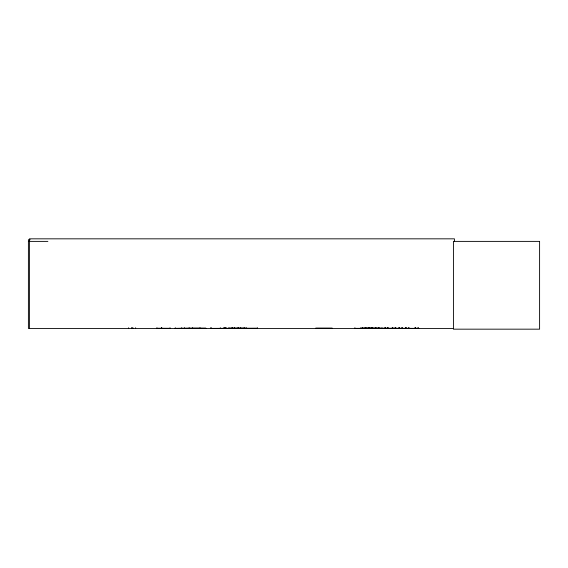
<?xml version="1.0" encoding="UTF-8"?>
<svg xmlns="http://www.w3.org/2000/svg" width="568" height="568" viewBox="0 0 568 568"><rect width="100%" height="100%" fill="white"/><g stroke="black" fill="none" stroke-linecap="round" stroke-linejoin="round"><path stroke-width="0.85" d="M156.874 328.411L170.052 328.368L156.882 328.261M257.361 328.354L210.487 328.411L257.361 328.261M362.128 328.119L361.837 328.411L362.093 327.864L362.313 328.439L362.093 328.091L418.715 328.439L418.495 327.864L418.233 328.403L418.531 328.119M375.569 328.418L375.377 327.864L375.121 328.403M376.243 328.418L376.059 327.864L375.867 328.403M388.022 328.403L388.555 328.382L388.285 327.864L387.823 328.439L387.34 328.403L387.603 327.864L387.873 328.382L354.794 328.354M393.02 328.119L392.722 328.403L392.985 327.864L393.17 328.418M364.848 328.119L365.139 328.418L364.883 327.864L364.691 328.403M365.522 328.119L365.813 328.418L365.565 327.864L365.366 328.403M372.097 328.119L372.388 328.418L372.139 327.864L371.941 328.403M378.884 328.119L378.586 328.403L378.849 327.864L379.034 328.418M384.777 328.119L385.068 328.418L384.813 327.864L384.621 328.403M401.697 328.119L401.406 328.403L401.668 327.864L401.853 328.418M408.342 328.119L408.655 328.382L408.378 327.864L408.115 328.403M409.024 328.119L409.329 328.382L409.059 327.864L408.868 328.403M417.778 328.119L418.091 328.382L417.814 327.864L417.622 328.403M175.114 328.354L189.08 328.261L174.724 328.439M30.175 239.739L28.4 239.739L28.4 328.439L453.534 328.439M28.4 241.386L47.882 241.386M189.392 328.098L205.85 328.098M229.11 328.098L245.568 328.098M315.751 328.084L332.209 328.098M189.407 328.396L205.836 328.396M315.765 328.396L332.195 328.396M418.765 328.382L354.553 328.439M200.156 328.354L192.701 328.354M454.421 241.485L454.421 238.83L29.401 238.83L29.401 328.439M387.795 327.708L387.795 328.439M381.952 327.708L381.952 328.439M379.807 327.708L379.807 328.439M376.002 327.708L376.002 328.439M373.964 327.708L373.964 328.439M372.523 327.708L372.523 328.439M370.151 327.708L370.151 328.439M368.007 327.708L368.007 328.439M366.672 327.708L366.672 328.439M362.164 327.708L362.164 328.439M360.723 327.708L360.723 328.439M354.879 327.708L354.879 328.439M257.361 327.708L257.361 328.439M246.448 327.708L246.448 328.439M244.19 327.708L244.19 328.439M240.676 327.708L240.676 328.439M238.382 327.708L238.375 328.439M237.971 327.708L237.971 328.439M234.612 327.708L234.612 328.439M234.35 327.708L234.35 328.439M232.234 327.708L232.149 328.439M232.078 327.708L232.078 328.439M228.84 327.708L228.84 328.439M226.199 327.708L226.199 328.439M225.212 327.708L225.205 328.439M225.098 327.708L225.098 328.439M224.552 327.708L224.552 328.439M223.671 327.708L223.629 328.439M220.299 327.708L220.299 328.439M211.41 327.708L211.41 328.439M210.536 327.708L210.487 328.439M200.007 327.708L200.007 328.439M192.545 327.708L192.545 328.439M189.151 327.708L189.151 328.439M184.494 327.708L184.494 328.439M181.696 327.708L181.696 328.439M175.242 327.708L175.242 328.439M170.052 327.708L170.045 328.439M161.731 327.708L161.731 328.439M161.646 327.708L161.646 328.439M156.882 327.708L156.874 328.439M135.624 327.708L135.624 328.439M132.891 327.708L132.891 328.439M132.145 327.708L132.195 328.439M131.449 327.708L131.449 328.439M128.666 327.708L128.666 328.439M362.774 327.864C361.88 328.553 363.648 328.531 362.774 327.864M368.667 327.864C367.78 328.524 369.555 328.56 368.667 327.864M369.349 327.864C368.454 328.524 370.237 328.56 369.349 327.864M371.458 327.864C370.613 328.56 372.239 328.489 371.458 327.864M378.167 327.864C377.28 328.524 379.055 328.56 378.167 327.864M385.495 327.864C384.6 328.553 386.368 328.531 385.495 327.864M392.303 327.864C391.416 328.524 393.191 328.56 392.303 327.864M395.094 327.864C394.199 328.524 395.981 328.56 395.094 327.864M395.775 327.864C394.93 328.56 396.556 328.489 395.775 327.864M398.878 327.864C397.99 328.524 399.765 328.56 398.878 327.864M399.56 327.864C398.672 328.524 400.447 328.56 399.56 327.864M402.35 327.864C401.455 328.553 403.223 328.531 402.35 327.864M405.587 327.864C404.7 328.524 406.475 328.56 405.587 327.864M406.269 327.864C405.382 328.524 407.157 328.56 406.269 327.864M415.03 327.864C414.136 328.524 415.918 328.56 415.03 327.864M415.705 327.864C414.817 328.524 416.592 328.56 415.705 327.864M539.6 241.386L453.42 241.386L453.42 329.17L539.6 329.17L539.6 241.386"/></g></svg>
